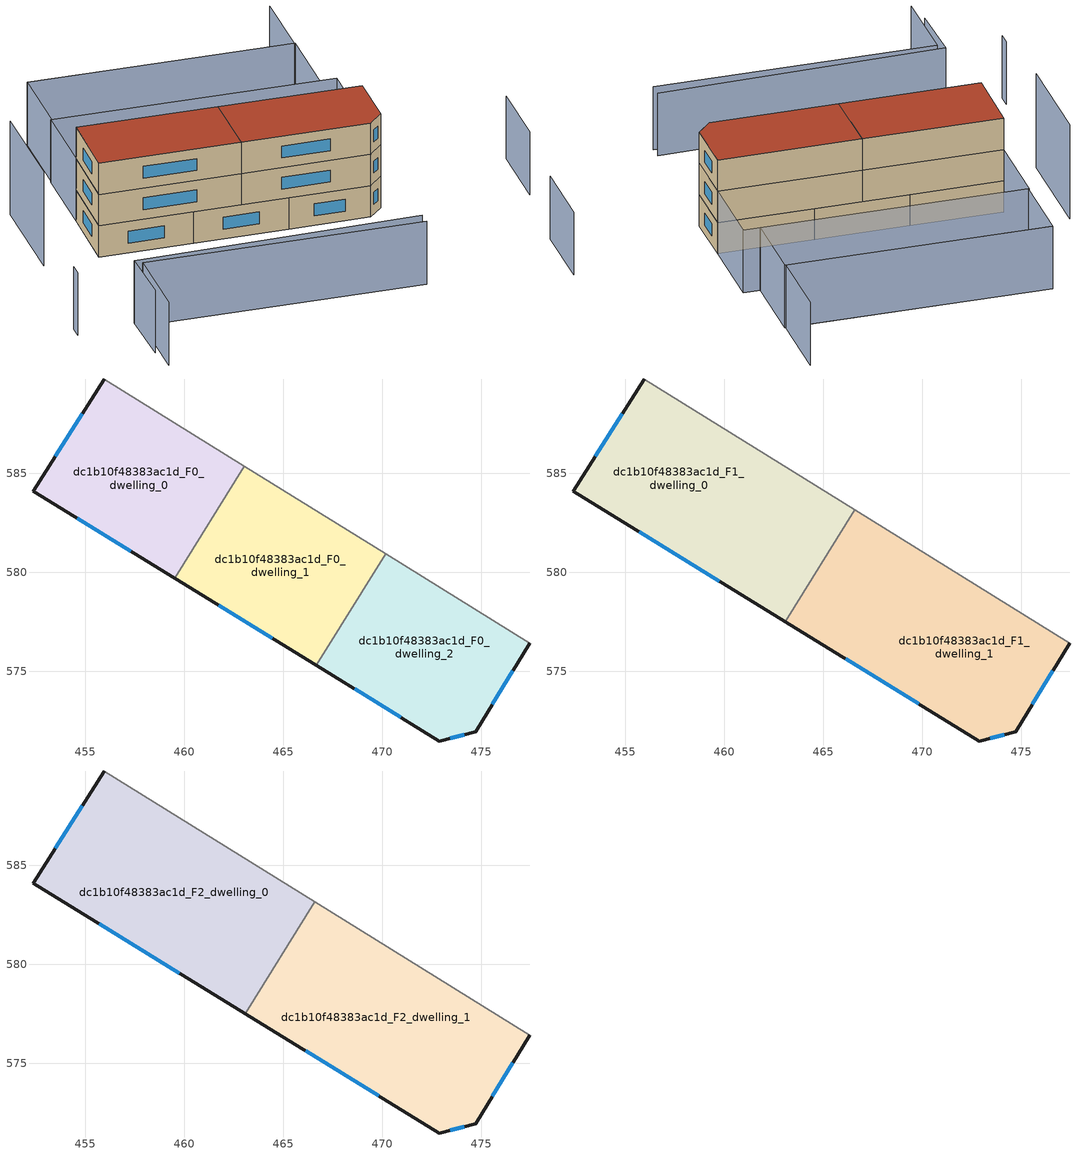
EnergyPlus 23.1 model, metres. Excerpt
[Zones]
dc1b10f48383ac1d_F0_dwelling_0
 floor ground (EU_floor_Construction): 463.05,585.36 459.52,579.69 452.38,584.09 455.97,589.75 z0
 wall outside (EU_wall_Construction): 455.97,589.75 452.38,584.09 459.52,579.69 z0:3
 wall adiabatic (EU_wall_Construction): 463.05,585.36 455.97,589.75 z0:3
 wall to dc1b10f48383ac1d_F0_dwelling_1 (EU_wall_Construction): 459.52,579.69 463.04,585.36 z0:3
 window (EU_Window_Construction): 454.6,582.72 457.3,581.06 / 454.85,587.99 453.5,585.86 z0.93:2.07
dc1b10f48383ac1d_F0_dwelling_1
 floor ground (EU_floor_Construction): 470.18,580.92 466.68,575.29 459.52,579.69 463.05,585.36 z0
 wall outside (EU_wall_Construction): 459.52,579.69 466.68,575.29 z0:3
 wall adiabatic (EU_wall_Construction): 470.18,580.92 463.05,585.36 z0:3
 wall to dc1b10f48383ac1d_F0_dwelling_2 (EU_wall_Construction): 466.68,575.29 470.18,580.92 z0:3
 window (EU_Window_Construction): 461.75,578.32 464.45,576.66 z0.93:2.07
dc1b10f48383ac1d_F0_dwelling_2
 floor ground (EU_floor_Construction): 477.46,576.4 474.72,571.94 472.88,571.47 466.68,575.29 470.18,580.92 z0
 wall outside (EU_wall_Construction): 466.68,575.29 472.88,571.47 474.72,571.94 477.46,576.4 z0:3
 wall adiabatic (EU_wall_Construction): 477.46,576.4 470.18,580.92 z0:3
 window (EU_Window_Construction): 468.61,574.1 470.95,572.66 / 475.57,573.33 476.61,575.01 / 473.45,571.62 474.15,571.79 z0.93:2.07
dc1b10f48383ac1d_F1_dwelling_0
 floor to dc1b10f48383ac1d_F0_dwelling_0 (EU_floor_Construction): 463.04,585.36 459.52,579.69 452.38,584.09 455.97,589.75 z3
 floor to dc1b10f48383ac1d_F0_dwelling_1 (EU_floor_Construction): 466.61,583.14 463.1,577.49 459.52,579.69 463.04,585.36 z3
 wall outside (EU_wall_Construction): 455.97,589.75 452.38,584.09 463.1,577.49 z3:6
 wall adiabatic (EU_wall_Construction): 466.61,583.14 455.97,589.75 z3:6
 wall to dc1b10f48383ac1d_F1_dwelling_1 (EU_wall_Construction): 463.1,577.49 466.61,583.14 z3:6
 window (EU_Window_Construction): 455.72,582.04 459.76,579.55 / 454.85,587.99 453.5,585.86 z3.93:5.07
dc1b10f48383ac1d_F1_dwelling_1
 floor to dc1b10f48383ac1d_F0_dwelling_1 (EU_floor_Construction): 470.18,580.92 466.68,575.29 463.1,577.49 466.61,583.14 z3
 floor to dc1b10f48383ac1d_F0_dwelling_2 (EU_floor_Construction): 477.46,576.4 474.72,571.94 472.88,571.47 466.68,575.29 470.18,580.92 z3
 wall outside (EU_wall_Construction): 463.1,577.49 472.88,571.47 474.72,571.94 477.46,576.4 z3:6
 wall adiabatic (EU_wall_Construction): 477.46,576.4 466.61,583.14 z3:6
 window (EU_Window_Construction): 475.57,573.33 476.61,575.01 / 473.45,571.62 474.15,571.79 / 466.14,575.62 469.83,573.35 z3.93:5.07
dc1b10f48383ac1d_F2_dwelling_0
 floor to dc1b10f48383ac1d_F1_dwelling_0 (EU_floor_Construction): 466.61,583.14 463.1,577.49 452.38,584.09 455.97,589.75 z6
 wall outside (EU_wall_Construction): 455.97,589.75 452.38,584.09 463.1,577.49 z6:9
 wall adiabatic (EU_wall_Construction): 466.61,583.14 455.97,589.75 z6:9
 wall to dc1b10f48383ac1d_F2_dwelling_1 (EU_wall_Construction): 463.1,577.49 466.61,583.14 z6:9
 window (EU_Window_Construction): 455.72,582.04 459.76,579.55 / 454.85,587.99 453.5,585.86 z6.93:8.07
 roof outside (EU_roof_Construction): 463.1,577.49 466.61,583.14 455.97,589.75 452.38,584.09 z9
dc1b10f48383ac1d_F2_dwelling_1
 floor to dc1b10f48383ac1d_F1_dwelling_1 (EU_floor_Construction): 477.46,576.4 474.72,571.94 472.88,571.47 463.1,577.49 466.61,583.14 z6
 wall outside (EU_wall_Construction): 463.1,577.49 472.88,571.47 474.72,571.94 477.46,576.4 z6:9
 wall adiabatic (EU_wall_Construction): 477.46,576.4 466.61,583.14 z6:9
 window (EU_Window_Construction): 475.57,573.33 476.61,575.01 / 473.45,571.62 474.15,571.79 / 466.14,575.62 469.83,573.35 z6.93:8.07
 roof outside (EU_roof_Construction): 474.72,571.94 477.46,576.4 466.61,583.14 463.1,577.49 472.88,571.47 z9
shading: 484.73,563.96 488.26,569.65 / 441.65,566.95 445.55,573.24 / 445.55,573.24 466.89,560.03 / 442.55,569.27 445.38,574.07 / 445.38,574.07 467.5,561.06 / 441.2,577.2 440.62,576.26 / 487.38,595.35 483.68,589.4 / 483.68,589.4 463.66,601.84 / 477.46,576.4 455.97,589.75 / 455.97,589.75 459.83,595.97 / 459.83,595.97 481.32,582.61 / 481.32,582.61 477.46,576.4 / 480.06,583.4 459.9,595.93 / 459.9,595.93 463.6,601.88 / 463.6,601.88 483.76,589.35 / 483.76,589.35 480.06,583.4 z0:6; 453.17,594.72 448.13,586.61 z0:9
[Building]
EU S2 Campaign: North Axis=0; Terrain=City; Solar Distribution=FullExterior
[Site:Location]
Montreal-Trudeau.Intl.AP: Latitude=45.4667; Longitude=-73.75; Time Zone=-5; Elevation=36
[SizingPeriod:WeatherFileDays]
AnnualSizingPeriod: Begin Month=1; Begin Day of Month=1; End Month=12; End Day of Month=31; Day of Week for Start Day=Monday; Use Weather File Daylight Saving Period=No; Use Weather File Rain and Snow Indicators=No
[MATERIAL]
EU_InternalMass_Material: Roughness=MediumRough; Thickness=0.1; Conductivity=1; Density=1800; Specific Heat=900; Thermal Absorptance=0.9; Solar Absorptance=0.7; Visible Absorptance=0.7
[MATERIAL:NOMASS] Roughness=MediumRough; Thermal Absorptance=0.9; Solar Absorptance=0.7; Visible Absorptance=0.7
Name | Thermal Resistance
EU_wall_NoMass; EU_floor_NoMass | 1.36485
EU_roof_NoMass | 2.55992
[WINDOWMATERIAL:SIMPLEGLAZINGSYSTEM]
EU_Window_SimpleGlazing: UFactor=3.92339; Solar Heat Gain Coefficient=0.8; Visible Transmittance=0.8
[CONSTRUCTION]
EU_wall_Construction: EU_wall_NoMass
EU_roof_Construction: EU_roof_NoMass
EU_floor_Construction: EU_floor_NoMass
EU_Window_Construction: EU_Window_SimpleGlazing
EU_InternalMass_Construction: EU_InternalMass_Material
[ZONE] Type=1; Multiplier=1; Ceiling Height=autocalculate; Floor Area=autocalculate; Part of Total Floor Area=Yes
Name | Volume
dc1b10f48383ac1d_F0_dwelling_0 | 167.708
dc1b10f48383ac1d_F1_dwelling_0 | 251.567
dc1b10f48383ac1d_F2_dwelling_0 | 251.573
dc1b10f48383ac1d_F0_dwelling_1 | 167.717
dc1b10f48383ac1d_F1_dwelling_1 | 251.561
dc1b10f48383ac1d_F2_dwelling_1 | 251.568
dc1b10f48383ac1d_F0_dwelling_2 | 167.707
[INTERNALMASS] Construction=EU_InternalMass_Construction
Name | Zone or ZoneList | Surface Area
dc1b10f48383ac1d_F0_dwelling_0_EU_InternalMass | dc1b10f48383ac1d_F0_dwelling_0 | 55.9025
dc1b10f48383ac1d_F0_dwelling_1_EU_InternalMass | dc1b10f48383ac1d_F0_dwelling_1 | 55.9059
dc1b10f48383ac1d_F0_dwelling_2_EU_InternalMass | dc1b10f48383ac1d_F0_dwelling_2 | 55.9024
dc1b10f48383ac1d_F1_dwelling_0_EU_InternalMass | dc1b10f48383ac1d_F1_dwelling_0 | 83.8578
dc1b10f48383ac1d_F1_dwelling_1_EU_InternalMass | dc1b10f48383ac1d_F1_dwelling_1 | 83.8561
dc1b10f48383ac1d_F2_dwelling_0_EU_InternalMass | dc1b10f48383ac1d_F2_dwelling_0 | 83.8578
dc1b10f48383ac1d_F2_dwelling_1_EU_InternalMass | dc1b10f48383ac1d_F2_dwelling_1 | 83.8561
[OTHEREQUIPMENT] Fuel Type=Electricity; Design Level Calculation Method=Watts/Area; Power per Zone Floor Area=1; Fraction Latent=0; Fraction Radiant=0; Fraction Lost=0; Carbon Dioxide Generation Rate=0; EndUse Subcategory=EU_Step8_InternalGains
Name | Zone or ZoneList or Space or SpaceList | Schedule
EU_Step8_InternalGain_dc1b10f48383ac1d_F0_dwelling_0_f000 | dc1b10f48383ac1d_F0_dwelling_0 | EU_Step8_GainSchedule_dc1b10f48383ac1d_F0_dwelling_0_f000
EU_Step8_InternalGain_dc1b10f48383ac1d_F0_dwelling_1_f000 | dc1b10f48383ac1d_F0_dwelling_1 | EU_Step8_GainSchedule_dc1b10f48383ac1d_F0_dwelling_1_f000
EU_Step8_InternalGain_dc1b10f48383ac1d_F0_dwelling_2_f000 | dc1b10f48383ac1d_F0_dwelling_2 | EU_Step8_GainSchedule_dc1b10f48383ac1d_F0_dwelling_2_f000
EU_Step8_InternalGain_dc1b10f48383ac1d_F1_dwelling_0_f000 | dc1b10f48383ac1d_F1_dwelling_0 | EU_Step8_GainSchedule_dc1b10f48383ac1d_F1_dwelling_0_f000
EU_Step8_InternalGain_dc1b10f48383ac1d_F1_dwelling_1_f000 | dc1b10f48383ac1d_F1_dwelling_1 | EU_Step8_GainSchedule_dc1b10f48383ac1d_F1_dwelling_1_f000
EU_Step8_InternalGain_dc1b10f48383ac1d_F2_dwelling_0_f000 | dc1b10f48383ac1d_F2_dwelling_0 | EU_Step8_GainSchedule_dc1b10f48383ac1d_F2_dwelling_0_f000
EU_Step8_InternalGain_dc1b10f48383ac1d_F2_dwelling_1_f000 | dc1b10f48383ac1d_F2_dwelling_1 | EU_Step8_GainSchedule_dc1b10f48383ac1d_F2_dwelling_1_f000
[ZONEVENTILATION:DESIGNFLOWRATE] Schedule=EU_AlwaysOn; Design Flow Rate Calculation Method=AirChanges/Hour; Air Changes per Hour=0.860309; Ventilation Type=Natural; Fan Pressure Rise=0; Fan Total Efficiency=1; Constant Term Coefficient=1; Temperature Term Coefficient=0; Velocity Term Coefficient=0; Velocity Squared Term Coefficient=0; Minimum Indoor Temperature=-100; Maximum Indoor Temperature=100; Delta Temperature=-100; Minimum Outdoor Temperature=-100; Maximum Outdoor Temperature=100; Maximum Wind Speed=40
Name | Zone or ZoneList or Space or SpaceList
EU_ConstantAir_dc1b10f48383ac1d_F0_dwelling_0 | dc1b10f48383ac1d_F0_dwelling_0
EU_ConstantAir_dc1b10f48383ac1d_F0_dwelling_1 | dc1b10f48383ac1d_F0_dwelling_1
EU_ConstantAir_dc1b10f48383ac1d_F0_dwelling_2 | dc1b10f48383ac1d_F0_dwelling_2
EU_ConstantAir_dc1b10f48383ac1d_F1_dwelling_0 | dc1b10f48383ac1d_F1_dwelling_0
EU_ConstantAir_dc1b10f48383ac1d_F1_dwelling_1 | dc1b10f48383ac1d_F1_dwelling_1
EU_ConstantAir_dc1b10f48383ac1d_F2_dwelling_0 | dc1b10f48383ac1d_F2_dwelling_0
EU_ConstantAir_dc1b10f48383ac1d_F2_dwelling_1 | dc1b10f48383ac1d_F2_dwelling_1
[HVACTEMPLATE:THERMOSTAT] Constant Heating Setpoint=20; Constant Cooling Setpoint=50
EU_HeatOnly_dc1b10f48383ac1d_F0_dwelling_0; EU_HeatOnly_dc1b10f48383ac1d_F0_dwelling_1; EU_HeatOnly_dc1b10f48383ac1d_F0_dwelling_2; EU_HeatOnly_dc1b10f48383ac1d_F1_dwelling_0; EU_HeatOnly_dc1b10f48383ac1d_F1_dwelling_1; EU_HeatOnly_dc1b10f48383ac1d_F2_dwelling_0; EU_HeatOnly_dc1b10f48383ac1d_F2_dwelling_1
[HVACTEMPLATE:ZONE:IDEALLOADSAIRSYSTEM] System Availability Schedule=EU_AlwaysOn; Maximum Heating Supply Air Temperature=50; Minimum Cooling Supply Air Temperature=13; Maximum Heating Supply Air Humidity Ratio=0.0156; Minimum Cooling Supply Air Humidity Ratio=0.0077; Heating Limit=NoLimit; Cooling Limit=NoLimit; Heating Availability Schedule=EU_AlwaysOn; Cooling Availability Schedule=EU_CoolingOff; Dehumidification Control Type=ConstantSensibleHeatRatio; Cooling Sensible Heat Ratio=0.7; Dehumidification Setpoint=60; Humidification Control Type=None; Humidification Setpoint=30; Outdoor Air Method=None; Outdoor Air Flow Rate per Person=0.00944; Outdoor Air Flow Rate per Zone Floor Area=0; Outdoor Air Flow Rate per Zone=0; Demand Controlled Ventilation Type=None; Outdoor Air Economizer Type=NoEconomizer; Heat Recovery Type=None; Sensible Heat Recovery Effectiveness=0.7; Latent Heat Recovery Effectiveness=0.65
Name | Template Thermostat
dc1b10f48383ac1d_F0_dwelling_0 | EU_HeatOnly_dc1b10f48383ac1d_F0_dwelling_0
dc1b10f48383ac1d_F0_dwelling_1 | EU_HeatOnly_dc1b10f48383ac1d_F0_dwelling_1
dc1b10f48383ac1d_F0_dwelling_2 | EU_HeatOnly_dc1b10f48383ac1d_F0_dwelling_2
dc1b10f48383ac1d_F1_dwelling_0 | EU_HeatOnly_dc1b10f48383ac1d_F1_dwelling_0
dc1b10f48383ac1d_F1_dwelling_1 | EU_HeatOnly_dc1b10f48383ac1d_F1_dwelling_1
dc1b10f48383ac1d_F2_dwelling_0 | EU_HeatOnly_dc1b10f48383ac1d_F2_dwelling_0
dc1b10f48383ac1d_F2_dwelling_1 | EU_HeatOnly_dc1b10f48383ac1d_F2_dwelling_1
[SIZING:ZONE] Zone Cooling Design Supply Air Temperature Input Method=SupplyAirTemperature; Zone Cooling Design Supply Air Temperature=13; Zone Heating Design Supply Air Temperature Input Method=SupplyAirTemperature; Zone Heating Design Supply Air Temperature=50; Zone Cooling Design Supply Air Humidity Ratio=0.008; Zone Heating Design Supply Air Humidity Ratio=0.008; Cooling Design Air Flow Method=DesignDay; Cooling Design Air Flow Rate=0; Cooling Minimum Air Flow per Zone Floor Area=0.000762; Cooling Minimum Air Flow=0; Cooling Minimum Air Flow Fraction=0.2; Heating Design Air Flow Method=DesignDay; Heating Design Air Flow Rate=0; Heating Maximum Air Flow per Zone Floor Area=0.002032; Heating Maximum Air Flow=0.141576; Heating Maximum Air Flow Fraction=0.3; Account for Dedicated Outdoor Air System=No; Dedicated Outdoor Air System Control Strategy=NeutralSupplyAir; Dedicated Outdoor Air Low Setpoint Temperature for Design=autosize; Dedicated Outdoor Air High Setpoint Temperature for Design=autosize; Zone Load Sizing Method=Sensible Load Only No Latent Load; Zone Latent Cooling Design Supply Air Humidity Ratio Input Method=HumidityRatioDifference; Zone Cooling Design Supply Air Humidity Ratio Difference=0.005; Zone Latent Heating Design Supply Air Humidity Ratio Input Method=HumidityRatioDifference; Zone Humidification Design Supply Air Humidity Ratio Difference=0.005
dc1b10f48383ac1d_F0_dwelling_0; dc1b10f48383ac1d_F0_dwelling_1; dc1b10f48383ac1d_F0_dwelling_2; dc1b10f48383ac1d_F1_dwelling_0; dc1b10f48383ac1d_F1_dwelling_1; dc1b10f48383ac1d_F2_dwelling_0; dc1b10f48383ac1d_F2_dwelling_1
[SCHEDULE:CONSTANT]
Name | Hourly Value
EU_AlwaysOn | 1
EU_CoolingOff | 0
[SCHEDULE:FILE] Column Number=1; Rows to Skip at Top=0; Number of Hours of Data=8760; Column Separator=Comma; Interpolate to Timestep=No; Minutes per Item=60; Adjust Schedule for Daylight Savings=Yes
Name | File
EU_Step8_GainSchedule_dc1b10f48383ac1d_F0_dwelling_0_f000 | ../../schedules/dc1b10f48383ac1d/dc1b10f48383ac1d_F0_dwelling_0_f000_gain.csv
EU_Step8_GainSchedule_dc1b10f48383ac1d_F0_dwelling_1_f000 | ../../schedules/dc1b10f48383ac1d/dc1b10f48383ac1d_F0_dwelling_1_f000_gain.csv
EU_Step8_GainSchedule_dc1b10f48383ac1d_F0_dwelling_2_f000 | ../../schedules/dc1b10f48383ac1d/dc1b10f48383ac1d_F0_dwelling_2_f000_gain.csv
EU_Step8_GainSchedule_dc1b10f48383ac1d_F1_dwelling_0_f000 | ../../schedules/dc1b10f48383ac1d/dc1b10f48383ac1d_F1_dwelling_0_f000_gain.csv
EU_Step8_GainSchedule_dc1b10f48383ac1d_F1_dwelling_1_f000 | ../../schedules/dc1b10f48383ac1d/dc1b10f48383ac1d_F1_dwelling_1_f000_gain.csv
EU_Step8_GainSchedule_dc1b10f48383ac1d_F2_dwelling_0_f000 | ../../schedules/dc1b10f48383ac1d/dc1b10f48383ac1d_F2_dwelling_0_f000_gain.csv
EU_Step8_GainSchedule_dc1b10f48383ac1d_F2_dwelling_1_f000 | ../../schedules/dc1b10f48383ac1d/dc1b10f48383ac1d_F2_dwelling_1_f000_gain.csv
